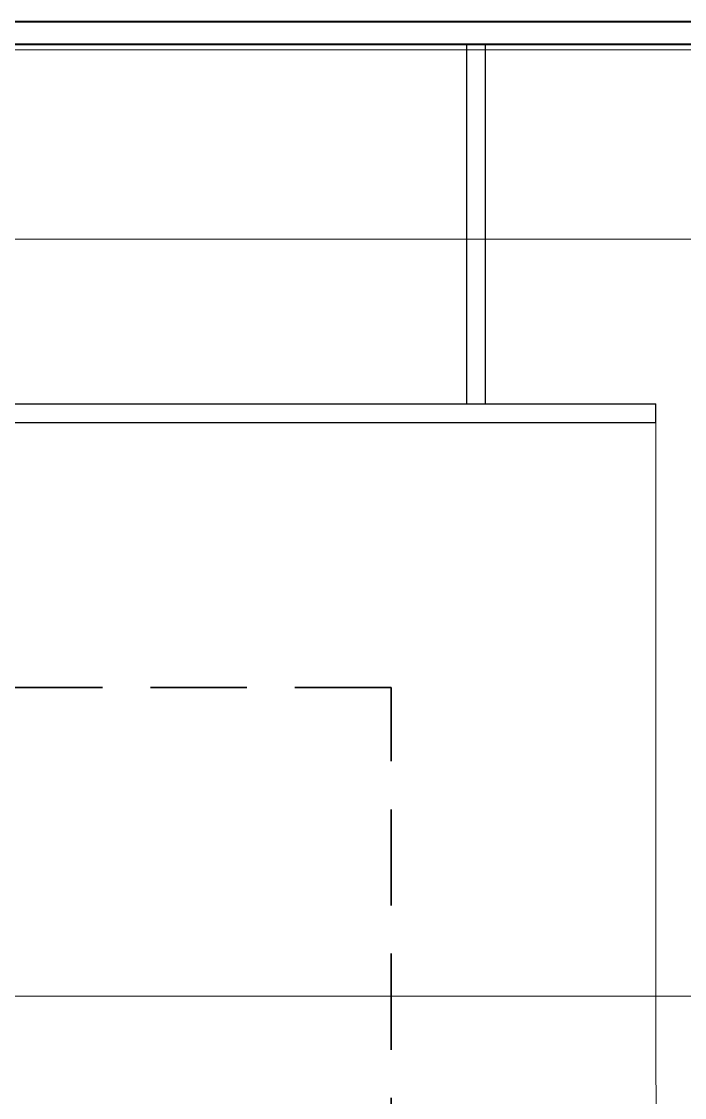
# Model space of a CAD drawing. Header units: millimetres. Extents: x -41310 to 13905, y 1865 to 89610.
# Drawn here: x 9085.8 to 9261, y 3386.2 to 3670.4 of the extents above; entities that cross this region are included whole.
import ezdxf

# ---------------------------------------------------------------- set-up
doc = ezdxf.new("R2010")
doc.units = ezdxf.units.MM
doc.linetypes.add('DASHED', pattern=[19.049999999999997, 12.7, -6.35])
doc.layers.add('01粗实线', color=7, linetype='Continuous')
for name, color, linetype, lineweight in [('1粗实线', 4, 'Continuous', 40), ('1轮廓实线层', 7, 'Continuous', 0), ('2虚线层', 6, 'DASHED', 35)]:
    doc.layers.add(name, color=color, linetype=linetype, lineweight=lineweight)

msp = doc.modelspace()

# ---------------------------------------------------------------- linework, layer by layer
at = {"layer": '01粗实线', "ltscale": 2}
for p, q in [((8258.42712382165, 3664.418637374213, 102.6638506973642), (9208.4166928552, 3664.418637373827, 107.1156736353692)), ((9253.424377180261, 3564.433867857985, 105.5813279776964), (8213.435796343532, 3564.43386785842, 100.7077533929334))]:
    msp.add_line(p, q, dxfattribs=at)
at = {"layer": '01粗实线', "ltscale": 2, "extrusion": (-0.004685415688226654, -0.01745240643729067, 0.9998367168639969)}
for p, q in [((9203.424517257328, 3569.433106333794, 105.4342825813278), (9203.416747755022, 3664.418637373829, 107.0922429883271)), ((9208.4244623575, 3569.43310633379, 105.4577132283699), (9208.4166928552, 3664.418637373827, 107.1156736353692)), ((8263.434838424128, 3569.433106334171, 101.029320937407), (9203.424517257328, 3569.433106333794, 105.4342825813278)), ((9203.424517257321, 3569.433106333795, 105.4342825813277), (9253.423968259089, 3569.433106333765, 105.6685890517489)), ((9253.424377180265, 3564.433867857982, 105.5813279776966), (9253.423968259092, 3569.433106333761, 105.6685890517489))]:
    msp.add_line(p, q, dxfattribs=at)
at = {"layer": '1粗实线', "ltscale": 2, "extrusion": (-0.004685415688226653, -0.01745240643729067, 0.9998367168639968)}
for p, q in [((8133.42800561184, 3670.417723544944, 102.1827978101693), (9333.414829654193, 3670.417723544977, 107.8061531002898)), ((8127.428562197038, 3664.418637374005, 102.0499677448558), (9339.415254479813, 3664.418637374038, 107.7295565878775))]:
    msp.add_line(p, q, dxfattribs=at)
at = {"layer": '1轮廓实线层', "ltscale": 2, "extrusion": (-0.004685415688226653, -0.01745240643729067, 0.9998367168639968)}
for p, q in [((8125.928701343336, 3662.918865831271, 102.0167602285274), (9340.915360686224, 3662.918865831303, 107.7104074597744)), ((8075.933339553318, 3612.926481073448, 100.9098430175815), (9390.918900899742, 3612.926481073483, 107.0721031896719))]:
    msp.add_line(p, q, dxfattribs=at)
at = {"layer": '1轮廓实线层', "color": 3, "ltscale": 2, "extrusion": (-0.004685415688226653, -0.01745240643729067, 0.9998367168639968)}
for p, q in [((9007.949906910293, 3412.961365680799, 101.7869988216014), (10037.48770311844, 3412.961365680827, 106.6115991394477)), ((9007.949906910293, 3412.961365680799, 101.7869988216019), (9870.81519067027, 3412.961365680823, 105.830541601303))]:
    msp.add_line(p, q, dxfattribs=at)
at = {"layer": '1轮廓实线层', "ltscale": 2, "extrusion": (-0.004685415688226654, -0.01745240643729067, 0.9998367168639969)}
msp.add_lwpolyline([(7099.093584491871, 5235.049658546277), (8103.514976982964, 5504.748873054285), (8012.75081825431, 5842.775303219559), (7008.329425763215, 5573.07608871155)], close=True, dxfattribs=at)
at = {"layer": '2虚线层', "ltscale": 2, "extrusion": (-0.004685415688226654, -0.01745240643729067, 0.9998367168639969)}
msp.add_lwpolyline([(7148.546038779195, 5320.807776325064), (8017.75685920418, 5554.20132734161), (7963.298363966986, 5757.017185440773), (7094.087543542001, 5523.623634424228)], close=True, dxfattribs=at)

doc.saveas('drawing.dxf')
